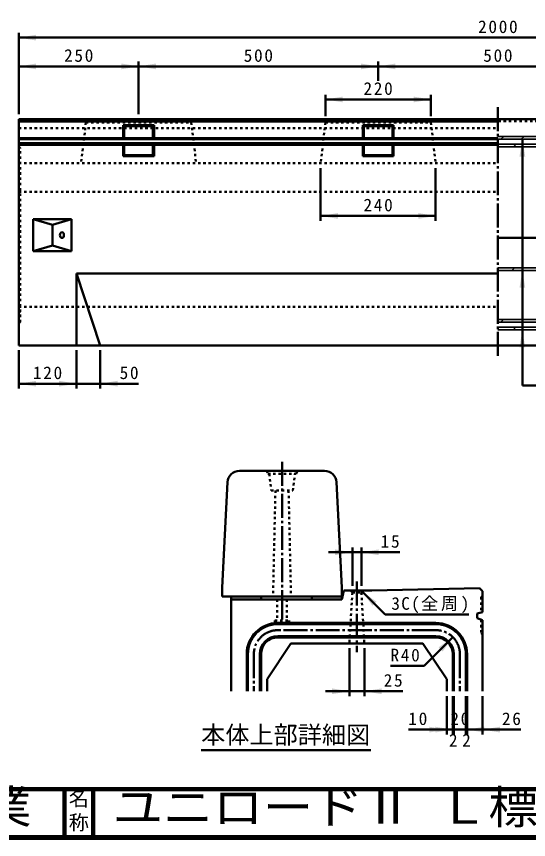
# Model space of a CAD drawing. Units: millimetres, scale not verified. Extents: x 100 to 4105, y 100 to 2870.
# Drawn here: x 1910 to 2979, y 100 to 1817 of the extents above; entities that cross this region are included whole.
import ezdxf
from ezdxf.enums import TextEntityAlignment as Align

# ---------------------------------------------------------------- set-up
doc = ezdxf.new("R2010")
doc.units = ezdxf.units.MM
doc.header["$LTSCALE"] = 5
doc.linetypes.add('USER1', pattern=[2.2, 1, -1.2])
doc.linetypes.add('USER2', pattern=[13.4, 10, -1.2, 1, -1.2])
doc.layers.add('V-nasSTD', color=7, linetype='Continuous', lineweight=50)
doc.styles.add('ＭＳ ゴシック', font='')
doc.styles.get('ＭＳ ゴシック').set_extended_font_data('MS Gothic')

msp = doc.modelspace()

# ---------------------------------------------------------------- hatches: boundary and pattern name
at = {"layer": 'V-nasSTD'}
for points in [[(1950.761, 1779.154), (1914.761, 1773.154), (1950.761, 1767.154)], [(1950.761, 1719.154), (1914.761, 1713.154), (1950.761, 1707.154)], [(2128.761, 1707.154), (2164.761, 1713.154), (2128.761, 1719.154)], [(2200.761, 1719.154), (2164.761, 1713.154), (2200.761, 1707.154)], [(2628.761, 1707.154), (2664.761, 1713.154), (2628.761, 1719.154)], [(2700.761, 1719.154), (2664.761, 1713.154), (2700.761, 1707.154)], [(2590.761, 1650.154), (2554.761, 1644.154), (2590.761, 1638.154)], [(2738.761, 1638.154), (2774.761, 1644.154), (2738.761, 1650.154)], [(2971.761, 1525.154), (2965.761, 1561.154), (2959.761, 1525.154)], [(2580.761, 1407.154), (2544.761, 1401.154), (2580.761, 1395.154)], [(2748.761, 1395.154), (2784.761, 1401.154), (2748.761, 1407.154)], [(2971.761, 1251.154), (2965.761, 1287.154), (2959.761, 1251.154)], [(2971.761, 1127.154), (2965.761, 1163.154), (2959.761, 1127.154)], [(1950.761, 1057.154), (1914.761, 1051.154), (1950.761, 1045.154)], [(1998.761, 1045.154), (2034.761, 1051.154), (1998.761, 1057.154)], [(2120.761, 1057.154), (2084.761, 1051.154), (2120.761, 1045.154)], [(2574.961, 693.376), (2610.961, 699.376), (2574.961, 705.376)], [(2665.711, 705.376), (2629.711, 699.376), (2665.711, 693.376)], [(2420.336, 600.626), (2420.336, 606.876), (2357.836, 606.876), (2357.836, 600.626)], [(2589.086, 600.626), (2589.086, 606.876), (2526.586, 606.876), (2526.586, 600.626)], [(2661.285, 596.288), (2631.586, 617.501), (2652.799, 587.803)], [(2799.478, 492.533), (2820.691, 522.231), (2790.993, 501.018)], [(2568.711, 403.376), (2604.711, 409.376), (2568.711, 415.376)], [(2671.961, 415.376), (2635.961, 409.376), (2671.961, 403.376)], [(2771.836, 323.376), (2807.836, 329.376), (2771.836, 335.376)], [(2784.336, 323.376), (2820.336, 329.376), (2784.336, 335.376)], [(2886.336, 335.376), (2850.336, 329.376), (2886.336, 323.376)], [(2918.836, 335.376), (2882.836, 329.376), (2918.836, 323.376)]]:
    msp.add_hatch(color=256, dxfattribs=at).paths.add_polyline_path(points)

# ---------------------------------------------------------------- linework, layer by layer
for p, q in [((1914.761, 1613.154), (1914.761, 1783.154)), ((1914.761, 1773.154), (3914.761, 1773.154)), ((2164.761, 1613.154), (2164.761, 1723.154)), ((2664.761, 1683.154), (2664.761, 1723.154)), ((1914.761, 1713.154), (2164.761, 1713.154)), ((2164.761, 1713.154), (2664.761, 1713.154)), ((2664.761, 1713.154), (3164.761, 1713.154)), ((2554.761, 1609.154), (2554.761, 1654.154)), ((2774.761, 1609.154), (2774.761, 1654.154)), ((2554.761, 1644.154), (2774.761, 1644.154)), ((1914.761, 1603.154), (1914.761, 1131.154)), ((1914.761, 1603.154), (3914.761, 1603.154)), ((1914.761, 1598.154), (2914.761, 1598.154)), ((2132.461, 1590.454), (2197.061, 1590.454)), ((2132.461, 1590.454), (2134.761, 1588.154)), ((2132.461, 1590.454), (2132.461, 1563.168)), ((2134.761, 1588.154), (2194.761, 1588.154)), ((2134.761, 1588.154), (2134.761, 1563.168)), ((2194.761, 1588.154), (2197.061, 1590.454)), ((2194.761, 1588.154), (2194.761, 1563.168)), ((2197.061, 1590.454), (2197.061, 1563.168)), ((2632.461, 1590.454), (2697.061, 1590.454)), ((2632.461, 1590.454), (2634.761, 1588.154)), ((2632.461, 1590.454), (2632.461, 1563.168)), ((2634.761, 1588.154), (2694.761, 1588.154)), ((2634.761, 1588.154), (2634.761, 1563.168)), ((2694.761, 1588.154), (2697.061, 1590.454)), ((2694.761, 1588.154), (2694.761, 1563.168)), ((2697.061, 1590.454), (2697.061, 1563.168)), ((1914.761, 1563.168), (2914.761, 1563.168)), ((1914.761, 1561.154), (2914.761, 1561.154)), ((1914.761, 1553.154), (2914.761, 1553.154)), ((1914.761, 1549.795), (2914.761, 1549.795)), ((2132.461, 1549.795), (2132.461, 1525.854)), ((2134.761, 1549.795), (2134.761, 1528.154)), ((2194.761, 1549.795), (2194.761, 1528.154)), ((2197.061, 1549.795), (2197.061, 1525.854)), ((2632.461, 1549.795), (2632.461, 1525.854)), ((2634.761, 1549.795), (2634.761, 1528.154)), ((2694.761, 1549.795), (2694.761, 1528.154)), ((2697.061, 1549.795), (2697.061, 1525.854)), ((2965.761, 1047.154), (2965.761, 1561.154)), ((2132.461, 1525.854), (2134.761, 1528.154)), ((2132.461, 1525.854), (2197.061, 1525.854)), ((2134.761, 1528.154), (2194.761, 1528.154)), ((2194.761, 1528.154), (2197.061, 1525.854)), ((2632.461, 1525.854), (2634.761, 1528.154)), ((2632.461, 1525.854), (2697.061, 1525.854)), ((2634.761, 1528.154), (2694.761, 1528.154)), ((2694.761, 1528.154), (2697.061, 1525.854)), ((2544.761, 1501.154), (2544.761, 1391.154)), ((2784.761, 1501.154), (2784.761, 1391.154)), ((1944.761, 1394.654), (1944.761, 1327.654)), ((1944.761, 1394.654), (2024.761, 1394.654)), ((1944.761, 1394.654), (1984.761, 1382.654)), ((1984.761, 1382.654), (2024.761, 1394.654)), ((2024.761, 1394.654), (2024.761, 1327.654)), ((2544.761, 1401.154), (2784.761, 1401.154)), ((1984.761, 1382.654), (1984.761, 1339.654)), ((1944.761, 1327.654), (1984.761, 1339.654)), ((1984.761, 1339.654), (2024.761, 1327.654)), ((4017.761, 1355.404), (2914.761, 1355.404)), ((1944.761, 1327.654), (2024.761, 1327.654)), ((2034.761, 1281.154), (2034.761, 1131.154)), ((2034.761, 1281.154), (2084.761, 1131.154)), ((2034.761, 1281.154), (2914.761, 1281.154)), ((1914.761, 1131.154), (3914.761, 1131.154)), ((1914.761, 1121.154), (1914.761, 1041.154)), ((2034.761, 1121.154), (2034.761, 1041.154)), ((2084.761, 1121.154), (2084.761, 1041.154)), ((1914.761, 1051.154), (2034.761, 1051.154)), ((2034.761, 1051.154), (2084.761, 1051.154)), ((2164.761, 1051.154), (2084.761, 1051.154)), ((2965.761, 1047.154), (3045.761, 1047.154)), ((2375.337, 869.376), (2552.835, 869.376)), ((2350.37, 845.657), (2339.086, 625.626)), ((2589.086, 625.626), (2577.802, 845.657)), ((2610.961, 629.376), (2610.961, 709.376)), ((2629.711, 629.376), (2629.711, 709.376)), ((2560.961, 699.376), (2610.961, 699.376)), ((2610.961, 699.376), (2629.711, 699.376)), ((2709.711, 699.376), (2629.711, 699.376)), ((2339.086, 625.626), (2339.086, 606.876)), ((2589.086, 625.626), (2589.086, 606.876)), ((2592.836, 619.376), (2589.086, 600.626)), ((2592.836, 619.376), (2651.586, 619.376)), ((2651.586, 619.376), (2876.586, 624.376)), ((2876.586, 624.376), (2882.836, 618.126)), ((2339.086, 606.876), (2589.086, 606.876)), ((2357.836, 606.876), (2357.836, 600.626)), ((2420.336, 606.876), (2420.336, 600.626)), ((2526.586, 606.876), (2526.586, 600.626)), ((2589.086, 606.876), (2589.086, 600.626)), ((2631.586, 617.501), (2679.297, 569.79)), ((2882.836, 574.395), (2882.836, 618.126)), ((2357.836, 600.626), (2589.086, 600.626)), ((2357.836, 600.626), (2357.836, 409.376)), ((2854.297, 569.79), (2679.297, 569.79)), ((2871.586, 571.876), (2882.836, 574.395)), ((2871.586, 561.876), (2871.586, 571.876)), ((2785.336, 551.876), (2455.336, 551.876)), ((2871.586, 561.876), (2882.836, 557.678)), ((2882.836, 557.678), (2882.836, 409.376)), ((2785.336, 549.376), (2455.336, 549.376)), ((2785.336, 524.376), (2455.336, 524.376)), ((2785.336, 521.876), (2455.336, 521.876)), ((2760.587, 462.127), (2820.691, 522.231)), ((2482.836, 509.376), (2432.836, 434.376)), ((2482.836, 509.376), (2757.836, 509.376)), ((2604.711, 499.376), (2604.711, 399.376)), ((2635.961, 499.376), (2635.961, 399.376)), ((2757.836, 509.376), (2807.836, 434.376)), ((2390.336, 486.876), (2390.336, 409.376)), ((2392.836, 486.876), (2392.836, 409.376)), ((2417.836, 486.876), (2417.836, 409.376)), ((2420.336, 486.876), (2420.336, 409.376)), ((2820.336, 409.376), (2820.336, 486.876)), ((2822.836, 486.876), (2822.836, 409.376)), ((2847.836, 486.876), (2847.836, 409.376)), ((2850.336, 409.376), (2850.336, 486.876)), ((2760.587, 462.127), (2690.587, 462.127)), ((2432.836, 434.376), (2432.836, 409.376)), ((2807.836, 434.376), (2807.836, 409.376)), ((2554.711, 409.376), (2604.711, 409.376)), ((2604.711, 409.376), (2635.961, 409.376)), ((2715.961, 409.376), (2635.961, 409.376)), ((2807.836, 399.376), (2807.836, 319.376)), ((2820.336, 399.376), (2820.336, 319.376)), ((2822.836, 399.376), (2822.836, 319.376)), ((2847.836, 399.376), (2847.836, 319.376)), ((2850.336, 399.376), (2850.336, 319.376)), ((2882.836, 399.376), (2882.836, 319.376)), ((2727.836, 329.376), (2807.836, 329.376)), ((2807.836, 329.376), (2820.336, 329.376)), ((2820.336, 329.376), (2822.836, 329.376)), ((2822.836, 329.376), (2847.836, 329.376)), ((2847.836, 329.376), (2850.336, 329.376)), ((2850.336, 329.376), (2882.836, 329.376)), ((2962.836, 329.376), (2882.836, 329.376)), ((2295.368, 286.542), (2649.377, 286.542))]:
    msp.add_line(p, q, dxfattribs=at)
at = {"layer": 'V-nasSTD', "linetype": 'USER2'}
for p, q in [((2914.761, 1628.154), (2914.761, 1106.154)), ((2464.086, 888.126), (2464.086, 588.126)), ((2620.336, 638.126), (2620.336, 490.626)), ((2464.086, 609.376), (2464.086, 553.126)), ((2785.336, 536.876), (2455.336, 536.876)), ((2405.336, 486.876), (2405.336, 409.376)), ((2835.336, 486.876), (2835.336, 409.376))]:
    msp.add_line(p, q, dxfattribs=at)
at = {"layer": 'V-nasSTD', "linetype": 'USER1'}
for p, q in [((1914.761, 1599.154), (3914.761, 1599.154)), ((2054.761, 1596.154), (2051.761, 1599.154)), ((2274.761, 1596.154), (2277.761, 1599.154)), ((2554.761, 1596.154), (2551.761, 1599.154)), ((2774.761, 1596.154), (2777.761, 1599.154)), ((1914.761, 1584.154), (2914.761, 1584.154)), ((2054.761, 1596.154), (2044.761, 1511.154)), ((2054.761, 1596.154), (2274.761, 1596.154)), ((2274.761, 1596.154), (2284.761, 1511.154)), ((2554.761, 1596.154), (2544.761, 1511.154)), ((2554.761, 1596.154), (2774.761, 1596.154)), ((2774.761, 1596.154), (2784.761, 1511.154)), ((1917.761, 1543.154), (1914.761, 1545.154)), ((1917.761, 1179.154), (1917.761, 1543.154)), ((1914.761, 1521.154), (1917.761, 1523.154)), ((1914.761, 1511.154), (2914.761, 1511.154)), ((1914.761, 1451.154), (2914.761, 1451.154)), ((1914.761, 1211.154), (2914.761, 1211.154)), ((1914.761, 1201.154), (1917.761, 1199.154)), ((1917.761, 1179.154), (1914.761, 1177.154)), ((2431.586, 869.376), (2434.711, 863.126)), ((2434.711, 863.126), (2493.461, 863.126)), ((2437.211, 863.126), (2441.586, 828.126)), ((2486.586, 828.126), (2490.961, 863.126)), ((2493.461, 863.126), (2496.586, 869.376)), ((2441.586, 828.126), (2486.586, 828.126)), ((2450.336, 828.126), (2445.336, 606.876)), ((2477.836, 828.126), (2482.836, 606.876)), ((2610.961, 615.626), (2607.211, 619.376)), ((2629.711, 615.626), (2633.461, 619.376)), ((2610.961, 615.626), (2604.711, 509.376)), ((2610.961, 615.626), (2629.711, 615.626)), ((2629.711, 615.626), (2635.961, 509.376)), ((2879.961, 605.626), (2882.836, 608.501)), ((2879.961, 605.626), (2879.961, 573.751)), ((2454.086, 600.626), (2454.086, 556.876)), ((2474.086, 600.626), (2474.086, 556.876)), ((2449.086, 556.876), (2479.086, 556.876)), ((2449.086, 556.876), (2449.086, 553.126)), ((2449.086, 553.126), (2479.086, 553.126)), ((2479.086, 556.876), (2479.086, 553.126)), ((2879.961, 558.751), (2879.961, 530.626)), ((2879.961, 530.626), (2882.836, 527.751))]:
    msp.add_line(p, q, dxfattribs=at)
at = {"layer": 'V-nasSTD', "lineweight": 35}
for p, q in [((2914.761, 1567.154), (3016.761, 1567.154)), ((2921.194, 1561.154), (2927.194, 1567.154)), ((2963.621, 1561.154), (2969.621, 1567.154)), ((2914.761, 1561.154), (3016.761, 1561.154)), ((2914.761, 1551.154), (3016.761, 1551.154)), ((2947.121, 1545.154), (2953.121, 1551.154)), ((3016.761, 1545.154), (2914.761, 1545.154)), ((2914.761, 1293.154), (3016.761, 1293.154)), ((2943.679, 1287.154), (2949.679, 1293.154)), ((2914.761, 1287.154), (3016.761, 1287.154)), ((2914.761, 1185.154), (3016.761, 1185.154)), ((2920.532, 1179.154), (2926.532, 1185.154)), ((2962.958, 1179.154), (2968.958, 1185.154)), ((3016.761, 1179.154), (2914.761, 1179.154)), ((2914.761, 1169.154), (3016.761, 1169.154)), ((2946.458, 1163.154), (2952.458, 1169.154)), ((2914.761, 1163.154), (3016.761, 1163.154))]:
    msp.add_line(p, q, dxfattribs=at)
at = {"layer": 'V-nasSTD', "lineweight": 100}
for p, q in [((105, 205), (4100, 205)), ((2010, 205), (2010, 105)), ((2070, 205), (2070, 105)), ((105, 105), (4100, 105))]:
    msp.add_line(p, q, dxfattribs=at)
at = {"layer": 'V-nasSTD', "lineweight": 13}
msp.add_lwpolyline([(100, 100), (100, 2870), (4105, 2870), (4105, 100)], close=True, dxfattribs=at)
at = {"layer": 'V-nasSTD'}
for centre, radius, start, end in [((2375.337, 844.376), 25, 90, 177.06433), ((2552.835, 844.376), 25, 2.93567, 90), ((2455.336, 486.876), 65, 90, 180), ((2785.336, 486.876), 65, 0, 90), ((2455.336, 486.876), 62.5, 90, 180), ((2785.336, 486.876), 62.5, 0, 90), ((2455.336, 486.876), 37.5, 90, 180), ((2455.336, 486.876), 35, 90, 180), ((2785.336, 486.876), 37.5, 0, 90), ((2785.336, 486.876), 35, 0, 90)]:
    msp.add_arc(centre, radius, start, end, dxfattribs=at)
at = {"layer": 'V-nasSTD', "linetype": 'USER2'}
for centre, start, end in [((2455.336, 486.876), 90, 180), ((2785.336, 486.876), 0, 90)]:
    msp.add_arc(centre, 50, start, end, dxfattribs=at)
at = {"layer": 'V-nasSTD'}
msp.add_ellipse((2004.761, 1361.154), major_axis=(0, 6), ratio=0.707107, dxfattribs=at)

# ---------------------------------------------------------------- texts
at = {"layer": 'V-nasSTD', "style": 'ＭＳ ゴシック'}
for s, height, p in [('本体上部詳細図', 36.95, (2295.368, 336.942)), ('2', 26.39, (2812.586, 320.376)), ('2', 26.39, (2840.086, 320.376)), ('名', 30.79, (2018.982, 200.999)), ('称', 30.79, (2018.976, 151.01))]:
    msp.add_text(s, height=height, dxfattribs=at).set_placement(p, align=Align.TOP_LEFT)
at = {"layer": 'V-nasSTD', "style": 'ＭＳ ゴシック', "width": 1.1}
for s, p in [('株式会社船生コンクリート工業', (478.279, 202.55)), ('ユニロードⅡ Ｌ標準', (2111, 202.47))]:
    msp.add_text(s, height=69.65, dxfattribs=at).set_placement(p, align=Align.TOP_LEFT)
at = {"layer": 'V-nasSTD', "char_height": 26.39, "attachment_point": 1, "style": 'ＭＳ ゴシック'}
for s, insert in [('\\T1.2;2000', (2873.361, 1809.154)), ('\\T1.2;250', (2009.161, 1749.154)), ('\\T1.2;500', (2384.161, 1749.154)), ('\\T1.2;500', (2884.161, 1749.154)), ('\\T1.2;220', (2634.161, 1680.154)), ('\\T1.2;240', (2634.161, 1437.154)), ('\\T1.2;120', (1944.161, 1087.154)), ('\\T1.2;50', (2125.161, 1087.154)), ('\\T1.2;15', (2670.111, 735.376)), ('\\T1.15;3C(全周)', (2692.297, 605.79)), ('\\T1.2;R40', (2690.587, 498.127)), ('\\T1.2;25', (2676.361, 445.376)), ('\\T1.2;10', (2727.836, 365.376)), ('\\T1.2;20', (2815.536, 365.376)), ('\\T1.2;26', (2923.236, 365.376))]:
    msp.add_mtext(s, dxfattribs=dict(at, insert=insert))

doc.saveas('drawing.dxf')
